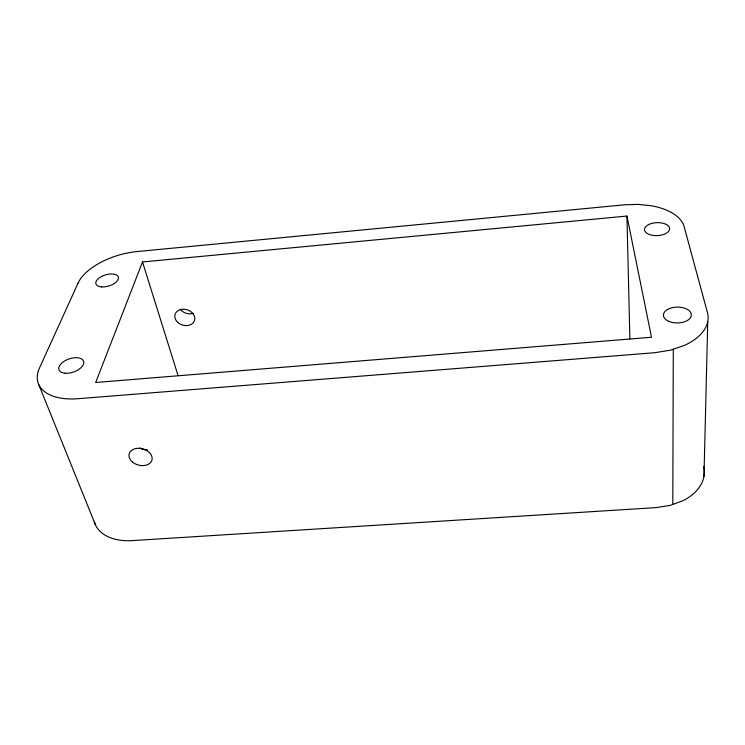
<?xml version="1.0" encoding="UTF-8"?>
<svg xmlns="http://www.w3.org/2000/svg" width="745" height="745" viewBox="0 0 745 745"><rect width="100%" height="100%" fill="white"/><g stroke="black" fill="none" stroke-linecap="round" stroke-linejoin="round"><path stroke-width="1.12" d="M672.8 504.439L673.284 349.219M703.978 476.232L707.75 321.486M142.509 261.961L95.667 382.492L651.503 337.252L626.936 216.059L142.509 261.961L178.008 375.406M38.787 384.653L95.416 524.769M626.936 216.059L629.879 338.928M94.308 521.742A51.722 32.603 -20.8 0 0 132.331 540.609L655.963 507.615L670.211 505.389L682.969 500.696A54.366 36.235 1.1 0 0 703.708 466.677M193.272 313.328A10.076 7.944 17.7 0 1 180.318 309.315M147.538 449.943A11.631 8.363 15.4 0 1 139.864 447.987M78.067 283.091L39.457 368.058A56.788 30.517 -18.6 0 0 78.076 398.705L654.632 352.72L670.425 350.197L684.553 345.354A60 34.326 -1.5 0 0 707.415 312.434L684.106 226.555A54.087 28.077 -3 0 0 651.493 205.778L638.297 204.391L624.655 204.8L136.968 251.577A51.181 25.442 -16.3 0 0 78.067 283.091M669.019 321.43A13.959 7.916 -0.6 0 0 691.248 315.88A13.959 7.916 -0.6 0 0 671.915 307.787A13.959 7.916 -0.6 0 0 669.019 321.43M101.739 286.899A11.724 5.783 -16.7 0 0 118.474 277.755A11.724 5.783 -16.7 0 0 101.162 276.684A11.724 5.783 -16.7 0 0 101.739 286.899M649.379 234.507A12.563 6.482 -2.4 0 0 669.494 229.628A12.563 6.482 -2.4 0 0 652.275 223.286A12.563 6.482 -2.4 0 0 649.379 234.507M132.359 461.928A11.808 8.4 15.2 0 0 151.775 460.606A11.808 8.4 15.2 0 0 137.564 448.304A11.808 8.4 15.2 0 0 132.359 461.928M65.085 373.226A13.019 6.929 -19 0 0 83.775 362.442A13.019 6.929 -19 0 0 64.945 360.776A13.019 6.929 -19 0 0 65.085 373.226M177.552 322.203A10.207 7.99 17.4 0 0 194.417 320.797A10.207 7.99 17.4 0 0 182.413 309.24A10.207 7.99 17.4 0 0 177.552 322.203"/></g></svg>
